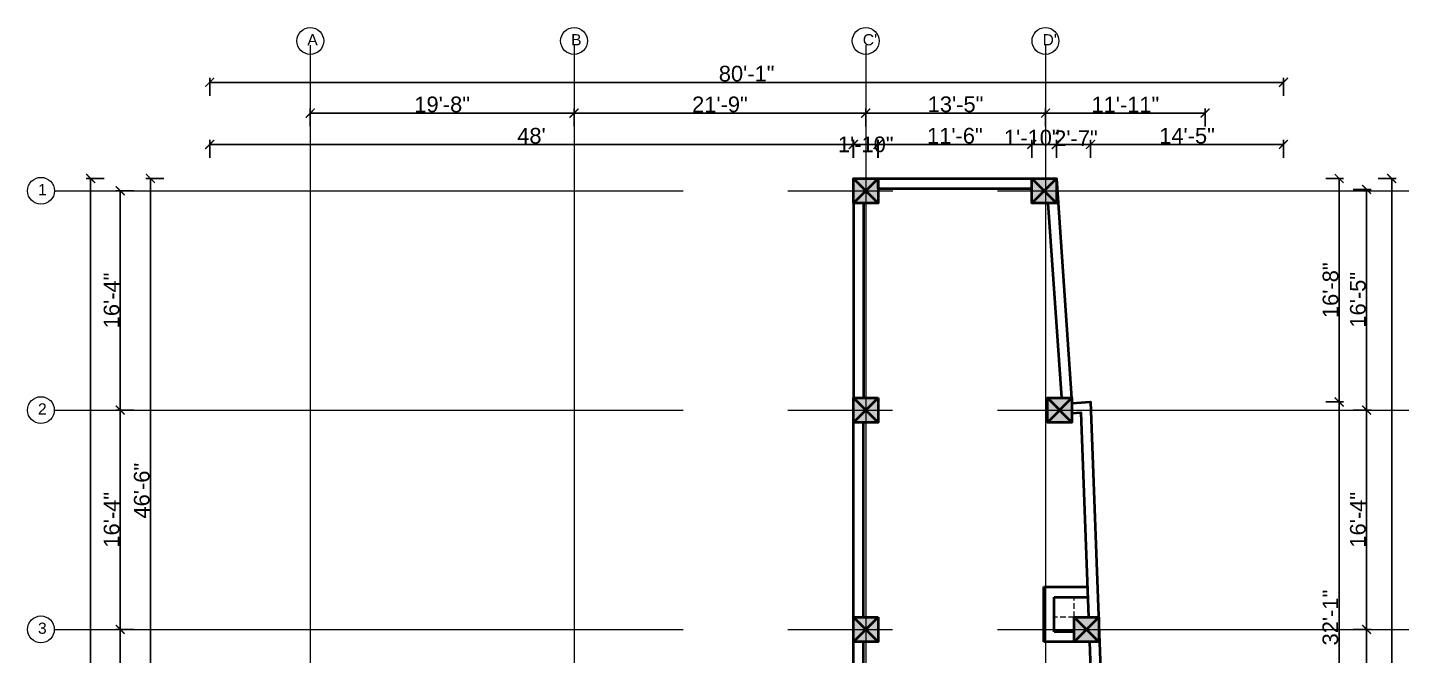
# Model space of a CAD drawing. Header units: inches. Extents: x 0 to 179512, y -43395 to -31716.
# Drawn here: x 160658 to 161888, y -37447 to -36885 of the extents above; entities that cross this region are included whole.
import ezdxf

# ---------------------------------------------------------------- set-up
doc = ezdxf.new("R2010")
doc.units = ezdxf.units.IN
doc.header["$LTSCALE"] = 10
doc.header["$MEASUREMENT"] = 0
doc.linetypes.add('CENTER2', pattern=[1.125, 0.75, -0.125, 0.125, -0.125])
doc.linetypes.add('DASHED', pattern=[0.75, 0.5, -0.25])
doc.layers.get('Defpoints').update_dxf_attribs({"color": 215})
for name, color, linetype, lineweight in [('colum', 2, 'Continuous', 40), ('DUCT', 6, 'Continuous', 40), ('Grid name', 4, 'Continuous', 0), ('hatch', 95, 'Continuous', 0), ('NEW LETTERING', 3, 'Continuous', 0), ('OL_AR_Center line', 253, 'CENTER2', 13), ('OL_AR_SYMBOL', 1, 'Continuous', 5), ('OL_AR_Text', 140, 'Continuous', 5), ('OL_AR_WALL', 255, 'Continuous', 40)]:
    doc.layers.add(name, color=color, linetype=linetype, lineweight=lineweight)
doc.styles.add('arial', font='arial.ttf')
doc.styles.get("Standard").update_dxf_attribs({"font": 'arial.ttf'})
doc.dimstyles.new('Dim_OLA', dxfattribs={"dimscale": 2, "dimtxt": 7, "dimasz": 4, "dimexe": 2, "dimexo": 0.5, "dimgap": 0.3, "dimtad": 1, "dimdec": 0, "dimzin": 0, "dimdsep": 46, "dimlunit": 3, "dimtxsty": 'arial', "dimblk": 'ARCHTICK', "dimcen": 0.05, "dimadec": 0, "dimazin": 0, "dimtfac": 1, "dimtdec": 0, "dimtix": 1, "dimtmove": 2, "dimatfit": 3, "dimldrblk": 'DOT', "dimfxl": 6, "dimfxlon": 1, "dimtolj": 1, "dimtzin": 0, "dimarcsym": 0})

# ---------------------------------------------------------------- blocks, each defined once
blk = doc.blocks.new('_ArchTick')
at = {"color": 0, "linetype": 'ByBlock', "const_width": 0.15}
blk.add_lwpolyline([(-0.5, -0.5), (0.5, 0.5)], dxfattribs=at)
blk = doc.blocks.new('*D72')
at = {"layer": 'Defpoints', "color": 0, "transparency": 16777216}
for p in [(161397.3, -36990), (160821.5, -37578.4), (161397.3, -37578.4)]:
    blk.add_point(p, dxfattribs=at)
at = {"layer": 'OL_AR_Text', "color": 0, "lineweight": -2, "transparency": 16777216}
for p, q in [((160821.5, -37002), (160821.5, -36986)), ((161397.3, -37002), (161397.3, -36986)), ((160821.5, -36990), (161397.3, -36990))]:
    blk.add_line(p, q, dxfattribs=at)
at = {"layer": 'OL_AR_Text', "color": 0, "lineweight": -2, "transparency": 16777216, "xscale": 8, "yscale": 8, "zscale": 8, "rotation": 180}
blk.add_blockref('_ArchTick', (160821.5, -36990), dxfattribs=at)
at = {"layer": 'OL_AR_Text', "color": 0, "lineweight": -2, "transparency": 16777216, "xscale": 8, "yscale": 8, "zscale": 8}
blk.add_blockref('_ArchTick', (161397.3, -36990), dxfattribs=at)
at = {"layer": 'OL_AR_Text', "color": 0, "transparency": 16777216, "insert": (161109.4, -36982.3), "char_height": 14, "attachment_point": 5, "style": 'arial'}
blk.add_mtext("\\A1;48'", dxfattribs=at)
blk = doc.blocks.new('_Dot')
at = {"color": 0, "linetype": 'ByBlock', "lineweight": -2}
blk.add_line((-0.5, 0), (-1, 0), dxfattribs=at)
at = {"color": 0, "linetype": 'ByBlock', "const_width": 0.5}
blk.add_lwpolyline([(-0.25, 0, 1), (0.25, 0, 1)], format="xyb", close=True, dxfattribs=at)
blk = doc.blocks.new('*D73')
at = {"layer": 'Defpoints', "color": 0, "transparency": 16777216}
for p in [(161147.5, -36962), (160911.5, -37031.4), (161147.5, -37031.4)]:
    blk.add_point(p, dxfattribs=at)
at = {"layer": 'OL_AR_Text', "color": 0, "lineweight": -2, "transparency": 16777216}
for p, q in [((160911.5, -36974), (160911.5, -36958)), ((160911.5, -36962), (161147.5, -36962)), ((161147.5, -36974), (161147.5, -36958))]:
    blk.add_line(p, q, dxfattribs=at)
at = {"layer": 'OL_AR_Text', "color": 0, "lineweight": -2, "transparency": 16777216, "xscale": 8, "yscale": 8, "zscale": 8, "rotation": 180}
blk.add_blockref('_ArchTick', (160911.5, -36962), dxfattribs=at)
at = {"layer": 'OL_AR_Text', "color": 0, "lineweight": -2, "transparency": 16777216, "xscale": 8, "yscale": 8, "zscale": 8}
blk.add_blockref('_ArchTick', (161147.5, -36962), dxfattribs=at)
at = {"layer": 'OL_AR_Text', "color": 0, "transparency": 16777216, "insert": (161029.5, -36954.3), "char_height": 14, "attachment_point": 5, "style": 'arial'}
blk.add_mtext('\\A1;19\'-8"', dxfattribs=at)
blk = doc.blocks.new('*D74')
at = {"layer": 'Defpoints', "color": 0, "transparency": 16777216}
for p in [(161408.4, -36962), (161147.5, -37031.4), (161408.4, -37031.4)]:
    blk.add_point(p, dxfattribs=at)
at = {"layer": 'OL_AR_Text', "color": 0, "lineweight": -2, "transparency": 16777216}
for p, q in [((161147.5, -36974), (161147.5, -36958)), ((161147.5, -36962), (161408.4, -36962)), ((161408.4, -36974), (161408.4, -36958))]:
    blk.add_line(p, q, dxfattribs=at)
at = {"layer": 'OL_AR_Text', "color": 0, "lineweight": -2, "transparency": 16777216, "xscale": 8, "yscale": 8, "zscale": 8, "rotation": 180}
blk.add_blockref('_ArchTick', (161147.5, -36962), dxfattribs=at)
at = {"layer": 'OL_AR_Text', "color": 0, "lineweight": -2, "transparency": 16777216, "xscale": 8, "yscale": 8, "zscale": 8}
blk.add_blockref('_ArchTick', (161408.4, -36962), dxfattribs=at)
at = {"layer": 'OL_AR_Text', "color": 0, "transparency": 16777216, "insert": (161278, -36954.3), "char_height": 14, "attachment_point": 5, "style": 'arial'}
blk.add_mtext('\\A1;21\'-9"', dxfattribs=at)
blk = doc.blocks.new('*D75')
at = {"layer": 'Defpoints', "color": 0, "transparency": 16777216}
for p in [(161569.3, -36962), (161408.4, -37031.4), (161569.3, -37032.7)]:
    blk.add_point(p, dxfattribs=at)
at = {"layer": 'OL_AR_Text', "color": 0, "lineweight": -2, "transparency": 16777216}
for p, q in [((161408.4, -36974), (161408.4, -36958)), ((161408.4, -36962), (161569.3, -36962)), ((161569.3, -36974), (161569.3, -36958))]:
    blk.add_line(p, q, dxfattribs=at)
at = {"layer": 'OL_AR_Text', "color": 0, "lineweight": -2, "transparency": 16777216, "xscale": 8, "yscale": 8, "zscale": 8, "rotation": 180}
blk.add_blockref('_ArchTick', (161408.4, -36962), dxfattribs=at)
at = {"layer": 'OL_AR_Text', "color": 0, "lineweight": -2, "transparency": 16777216, "xscale": 8, "yscale": 8, "zscale": 8}
blk.add_blockref('_ArchTick', (161569.3, -36962), dxfattribs=at)
at = {"layer": 'OL_AR_Text', "color": 0, "transparency": 16777216, "insert": (161488.8, -36954.2), "char_height": 14, "attachment_point": 5, "style": 'arial'}
blk.add_mtext('\\A1;13\'-5"', dxfattribs=at)
blk = doc.blocks.new('*D76')
at = {"layer": 'Defpoints', "color": 0, "transparency": 16777216}
for p in [(161712.1, -36962), (161569.3, -37032.7), (161712.1, -37615.4)]:
    blk.add_point(p, dxfattribs=at)
at = {"layer": 'OL_AR_Text', "color": 0, "lineweight": -2, "transparency": 16777216}
for p, q in [((161569.3, -36974), (161569.3, -36958)), ((161569.3, -36962), (161712.1, -36962)), ((161712.1, -36974), (161712.1, -36958))]:
    blk.add_line(p, q, dxfattribs=at)
at = {"layer": 'OL_AR_Text', "color": 0, "lineweight": -2, "transparency": 16777216, "xscale": 8, "yscale": 8, "zscale": 8, "rotation": 180}
blk.add_blockref('_ArchTick', (161569.3, -36962), dxfattribs=at)
at = {"layer": 'OL_AR_Text', "color": 0, "lineweight": -2, "transparency": 16777216, "xscale": 8, "yscale": 8, "zscale": 8}
blk.add_blockref('_ArchTick', (161712.1, -36962), dxfattribs=at)
at = {"layer": 'OL_AR_Text', "color": 0, "transparency": 16777216, "insert": (161640.7, -36954.4), "char_height": 14, "attachment_point": 5, "style": 'arial'}
blk.add_mtext('\\A1;11\'-11"', dxfattribs=at)
blk = doc.blocks.new('*D186')
at = {"layer": 'Defpoints', "color": 0, "transparency": 16777216}
for p in [(160768.5, -37020.4), (161397.4, -37020.4), (160821.5, -37578.4)]:
    blk.add_point(p, dxfattribs=at)
at = {"layer": 'OL_AR_Text', "color": 0, "lineweight": -2, "transparency": 16777216}
for p, q in [((160780.5, -37020.4), (160764.5, -37020.4)), ((160768.5, -37578.4), (160768.5, -37020.4)), ((160780.5, -37578.4), (160764.5, -37578.4))]:
    blk.add_line(p, q, dxfattribs=at)
at = {"layer": 'OL_AR_Text', "color": 0, "lineweight": -2, "transparency": 16777216, "xscale": 8, "yscale": 8, "zscale": 8}
for p, rotation in [((160768.5, -37020.4), 90), ((160768.5, -37578.4), 270)]:
    blk.add_blockref('_ArchTick', p, dxfattribs=dict(at, rotation=rotation))
at = {"layer": 'OL_AR_Text', "color": 0, "transparency": 16777216, "insert": (160760.8, -37299.4), "char_height": 14, "attachment_point": 5, "rotation": 90, "style": 'arial'}
blk.add_mtext('\\A1;46\'-6"', dxfattribs=at)
blk = doc.blocks.new('*D191')
at = {"layer": 'Defpoints', "color": 0, "transparency": 16777216}
for p in [(160741.5, -37423.4), (161408.4, -37423.4), (161408.4, -37589.6)]:
    blk.add_point(p, dxfattribs=at)
at = {"layer": 'OL_AR_Text', "color": 0, "lineweight": -2, "transparency": 16777216}
for p, q in [((160753.5, -37423.4), (160737.5, -37423.4)), ((160741.5, -37589.6), (160741.5, -37423.4)), ((160753.5, -37589.6), (160737.5, -37589.6))]:
    blk.add_line(p, q, dxfattribs=at)
at = {"layer": 'OL_AR_Text', "color": 0, "lineweight": -2, "transparency": 16777216, "xscale": 8, "yscale": 8, "zscale": 8}
for p, rotation in [((160741.5, -37423.4), 90), ((160741.5, -37589.6), 270)]:
    blk.add_blockref('_ArchTick', p, dxfattribs=dict(at, rotation=rotation))
at = {"layer": 'OL_AR_Text', "color": 0, "transparency": 16777216, "insert": (160733.7, -37506.5), "char_height": 14, "attachment_point": 5, "rotation": 90, "style": 'arial'}
blk.add_mtext('\\A1;13\'-10"', dxfattribs=at)
blk = doc.blocks.new('*D192')
at = {"layer": 'Defpoints', "color": 0, "transparency": 16777216}
for p in [(160741.5, -37227.4), (161408.4, -37227.4), (161408.4, -37423.4)]:
    blk.add_point(p, dxfattribs=at)
at = {"layer": 'OL_AR_Text', "color": 0, "lineweight": -2, "transparency": 16777216}
for p, q in [((160753.5, -37227.4), (160737.5, -37227.4)), ((160741.5, -37423.4), (160741.5, -37227.4)), ((160753.5, -37423.4), (160737.5, -37423.4))]:
    blk.add_line(p, q, dxfattribs=at)
at = {"layer": 'OL_AR_Text', "color": 0, "lineweight": -2, "transparency": 16777216, "xscale": 8, "yscale": 8, "zscale": 8}
for p, rotation in [((160741.5, -37227.4), 90), ((160741.5, -37423.4), 270)]:
    blk.add_blockref('_ArchTick', p, dxfattribs=dict(at, rotation=rotation))
at = {"layer": 'OL_AR_Text', "color": 0, "transparency": 16777216, "insert": (160733.8, -37325.4), "char_height": 14, "attachment_point": 5, "rotation": 90, "style": 'arial'}
blk.add_mtext('\\A1;16\'-4"', dxfattribs=at)
blk = doc.blocks.new('*D193')
at = {"layer": 'Defpoints', "color": 0, "transparency": 16777216}
for p in [(160741.5, -37031.4), (161408.4, -37031.4), (161408.4, -37227.4)]:
    blk.add_point(p, dxfattribs=at)
at = {"layer": 'OL_AR_Text', "color": 0, "lineweight": -2, "transparency": 16777216}
for p, q in [((160753.5, -37031.4), (160737.5, -37031.4)), ((160741.5, -37227.4), (160741.5, -37031.4)), ((160753.5, -37227.4), (160737.5, -37227.4))]:
    blk.add_line(p, q, dxfattribs=at)
at = {"layer": 'OL_AR_Text', "color": 0, "lineweight": -2, "transparency": 16777216, "xscale": 8, "yscale": 8, "zscale": 8}
for p, rotation in [((160741.5, -37031.4), 90), ((160741.5, -37227.4), 270)]:
    blk.add_blockref('_ArchTick', p, dxfattribs=dict(at, rotation=rotation))
at = {"layer": 'OL_AR_Text', "color": 0, "transparency": 16777216, "insert": (160733.8, -37129.4), "char_height": 14, "attachment_point": 5, "rotation": 90, "style": 'arial'}
blk.add_mtext('\\A1;16\'-4"', dxfattribs=at)
blk = doc.blocks.new('*D194')
at = {"layer": 'Defpoints', "color": 0, "transparency": 16777216}
for p in [(160715, -37020.4), (160769.5, -37020.4), (160765.5, -38274.6)]:
    blk.add_point(p, dxfattribs=at)
at = {"layer": 'OL_AR_Text', "color": 0, "lineweight": -2, "transparency": 16777216}
for p, q in [((160727, -37020.4), (160711, -37020.4)), ((160715, -38274.6), (160715, -37020.4)), ((160727, -38274.6), (160711, -38274.6))]:
    blk.add_line(p, q, dxfattribs=at)
at = {"layer": 'OL_AR_Text', "color": 0, "lineweight": -2, "transparency": 16777216, "xscale": 8, "yscale": 8, "zscale": 8}
for p, rotation in [((160715, -37020.4), 90), ((160715, -38274.6), 270)]:
    blk.add_blockref('_ArchTick', p, dxfattribs=dict(at, rotation=rotation))
at = {"layer": 'OL_AR_Text', "color": 0, "transparency": 16777216, "insert": (160707.3, -37647.5), "char_height": 14, "attachment_point": 5, "rotation": 90, "style": 'arial'}
blk.add_mtext('\\A1;104\'-6"', dxfattribs=at)
blk = doc.blocks.new('*D205')
at = {"layer": 'Defpoints', "color": 0, "transparency": 16777216}
for p in [(161609.6, -37220.1), (161832, -37220.1), (161782.2, -37605.4)]:
    blk.add_point(p, dxfattribs=at)
at = {"layer": 'OL_AR_Text', "color": 0, "lineweight": -2, "transparency": 16777216}
for p, q in [((161820, -37220.1), (161836, -37220.1)), ((161832, -37605.4), (161832, -37220.1)), ((161820, -37605.4), (161836, -37605.4))]:
    blk.add_line(p, q, dxfattribs=at)
at = {"layer": 'OL_AR_Text', "color": 0, "lineweight": -2, "transparency": 16777216, "xscale": 8, "yscale": 8, "zscale": 8}
for p, rotation in [((161832, -37220.1), 90), ((161832, -37605.4), 270)]:
    blk.add_blockref('_ArchTick', p, dxfattribs=dict(at, rotation=rotation))
at = {"layer": 'OL_AR_Text', "color": 0, "transparency": 16777216, "insert": (161824.2, -37412.8), "char_height": 14, "attachment_point": 5, "rotation": 90, "style": 'arial'}
blk.add_mtext('\\A1;32\'-1"', dxfattribs=at)
blk = doc.blocks.new('*D206')
at = {"layer": 'Defpoints', "color": 0, "transparency": 16777216}
for p in [(161579, -37020.4), (161832, -37020.4), (161609.6, -37220.1)]:
    blk.add_point(p, dxfattribs=at)
at = {"layer": 'OL_AR_Text', "color": 0, "lineweight": -2, "transparency": 16777216}
for p, q in [((161820, -37020.4), (161836, -37020.4)), ((161832, -37220.1), (161832, -37020.4)), ((161820, -37220.1), (161836, -37220.1))]:
    blk.add_line(p, q, dxfattribs=at)
at = {"layer": 'OL_AR_Text', "color": 0, "lineweight": -2, "transparency": 16777216, "xscale": 8, "yscale": 8, "zscale": 8}
for p, rotation in [((161832, -37020.4), 90), ((161832, -37220.1), 270)]:
    blk.add_blockref('_ArchTick', p, dxfattribs=dict(at, rotation=rotation))
at = {"layer": 'OL_AR_Text', "color": 0, "transparency": 16777216, "insert": (161824.3, -37120.3), "char_height": 14, "attachment_point": 5, "rotation": 90, "style": 'arial'}
blk.add_mtext('\\A1;16\'-8"', dxfattribs=at)
blk = doc.blocks.new('*D211')
at = {"layer": 'Defpoints', "color": 0, "transparency": 16777216}
for p in [(161606, -37423.4), (161856.5, -37423.4), (161602.4, -37589.6)]:
    blk.add_point(p, dxfattribs=at)
at = {"layer": 'OL_AR_Text', "color": 0, "lineweight": -2, "transparency": 16777216}
for p, q in [((161844.5, -37423.4), (161860.5, -37423.4)), ((161856.5, -37589.6), (161856.5, -37423.4)), ((161844.5, -37589.6), (161860.5, -37589.6))]:
    blk.add_line(p, q, dxfattribs=at)
at = {"layer": 'OL_AR_Text', "color": 0, "lineweight": -2, "transparency": 16777216, "xscale": 8, "yscale": 8, "zscale": 8}
for p, rotation in [((161856.5, -37423.4), 90), ((161856.5, -37589.6), 270)]:
    blk.add_blockref('_ArchTick', p, dxfattribs=dict(at, rotation=rotation))
at = {"layer": 'OL_AR_Text', "color": 0, "transparency": 16777216, "insert": (161848.7, -37506.5), "char_height": 14, "attachment_point": 5, "rotation": 90, "style": 'arial'}
blk.add_mtext('\\A1;13\'-10"', dxfattribs=at)
blk = doc.blocks.new('*D212')
at = {"layer": 'Defpoints', "color": 0, "transparency": 16777216}
for p in [(161582, -37227.4), (161856.5, -37227.4), (161606, -37423.4)]:
    blk.add_point(p, dxfattribs=at)
at = {"layer": 'OL_AR_Text', "color": 0, "lineweight": -2, "transparency": 16777216}
for p, q in [((161844.5, -37227.4), (161860.5, -37227.4)), ((161856.5, -37423.4), (161856.5, -37227.4)), ((161844.5, -37423.4), (161860.5, -37423.4))]:
    blk.add_line(p, q, dxfattribs=at)
at = {"layer": 'OL_AR_Text', "color": 0, "lineweight": -2, "transparency": 16777216, "xscale": 8, "yscale": 8, "zscale": 8}
for p, rotation in [((161856.5, -37227.4), 90), ((161856.5, -37423.4), 270)]:
    blk.add_blockref('_ArchTick', p, dxfattribs=dict(at, rotation=rotation))
at = {"layer": 'OL_AR_Text', "color": 0, "transparency": 16777216, "insert": (161848.8, -37325.4), "char_height": 14, "attachment_point": 5, "rotation": 90, "style": 'arial'}
blk.add_mtext('\\A1;16\'-4"', dxfattribs=at)
blk = doc.blocks.new('*D213')
at = {"layer": 'Defpoints', "color": 0, "transparency": 16777216}
for p in [(161569.3, -37030.2), (161856.5, -37030.2), (161582, -37227.4)]:
    blk.add_point(p, dxfattribs=at)
at = {"layer": 'OL_AR_Text', "color": 0, "lineweight": -2, "transparency": 16777216}
for p, q in [((161844.5, -37030.2), (161860.5, -37030.2)), ((161856.5, -37227.4), (161856.5, -37030.2)), ((161844.5, -37227.4), (161860.5, -37227.4))]:
    blk.add_line(p, q, dxfattribs=at)
at = {"layer": 'OL_AR_Text', "color": 0, "lineweight": -2, "transparency": 16777216, "xscale": 8, "yscale": 8, "zscale": 8}
for p, rotation in [((161856.5, -37030.2), 90), ((161856.5, -37227.4), 270)]:
    blk.add_blockref('_ArchTick', p, dxfattribs=dict(at, rotation=rotation))
at = {"layer": 'OL_AR_Text', "color": 0, "transparency": 16777216, "insert": (161848.8, -37128.8), "char_height": 14, "attachment_point": 5, "rotation": 90, "style": 'arial'}
blk.add_mtext('\\A1;16\'-5"', dxfattribs=at)
blk = doc.blocks.new('*D214')
at = {"layer": 'Defpoints', "color": 0, "transparency": 16777216}
for p in [(161832, -37020.4), (161879, -37020.4), (161831, -38263.5)]:
    blk.add_point(p, dxfattribs=at)
at = {"layer": 'OL_AR_Text', "color": 0, "lineweight": -2, "transparency": 16777216}
for p, q in [((161867, -37020.4), (161883, -37020.4)), ((161879, -38263.5), (161879, -37020.4)), ((161867, -38263.5), (161883, -38263.5))]:
    blk.add_line(p, q, dxfattribs=at)
at = {"layer": 'OL_AR_Text', "color": 0, "lineweight": -2, "transparency": 16777216, "xscale": 8, "yscale": 8, "zscale": 8}
for p, rotation in [((161879, -37020.4), 90), ((161879, -38263.5), 270)]:
    blk.add_blockref('_ArchTick', p, dxfattribs=dict(at, rotation=rotation))
at = {"layer": 'OL_AR_Text', "color": 0, "transparency": 16777216, "insert": (161871.2, -37642), "char_height": 14, "attachment_point": 5, "rotation": 90, "style": 'arial'}
blk.add_mtext('\\A1;103\'-7"', dxfattribs=at)
blk = doc.blocks.new('*D522')
at = {"layer": 'Defpoints', "color": 0, "transparency": 16777216}
for p in [(161782.2, -36934.5), (160821.5, -36990), (161782.2, -36990)]:
    blk.add_point(p, dxfattribs=at)
at = {"layer": 'OL_AR_Text', "color": 0, "lineweight": -2, "transparency": 16777216}
for p, q in [((160821.5, -36946.5), (160821.5, -36930.5)), ((160821.5, -36934.5), (161782.2, -36934.5)), ((161782.2, -36946.5), (161782.2, -36930.5))]:
    blk.add_line(p, q, dxfattribs=at)
at = {"layer": 'OL_AR_Text', "color": 0, "lineweight": -2, "transparency": 16777216, "xscale": 8, "yscale": 8, "zscale": 8, "rotation": 180}
blk.add_blockref('_ArchTick', (160821.5, -36934.5), dxfattribs=at)
at = {"layer": 'OL_AR_Text', "color": 0, "lineweight": -2, "transparency": 16777216, "xscale": 8, "yscale": 8, "zscale": 8}
blk.add_blockref('_ArchTick', (161782.2, -36934.5), dxfattribs=at)
at = {"layer": 'OL_AR_Text', "color": 0, "transparency": 16777216, "insert": (161301.9, -36926.8), "char_height": 14, "attachment_point": 5, "style": 'arial'}
blk.add_mtext('\\A1;80\'-1"', dxfattribs=at)
blk = doc.blocks.new('*D523')
at = {"layer": 'Defpoints', "color": 0, "transparency": 16777216}
for p in [(161419.437942, -36990), (161397.437942, -37020.4375), (161419.437942, -37020.4375)]:
    blk.add_point(p, dxfattribs=at)
at = {"layer": 'OL_AR_Text', "color": 0, "lineweight": -2, "transparency": 16777216}
for p, q in [((161397.437942, -37002), (161397.437942, -36986)), ((161419.437942, -37002), (161419.437942, -36986)), ((161397.437942, -36990), (161419.437942, -36990))]:
    blk.add_line(p, q, dxfattribs=at)
at = {"layer": 'OL_AR_Text', "color": 0, "lineweight": -2, "transparency": 16777216, "xscale": 8, "yscale": 8, "zscale": 8, "rotation": 180}
blk.add_blockref('_ArchTick', (161397.437942, -36990), dxfattribs=at)
at = {"layer": 'OL_AR_Text', "color": 0, "lineweight": -2, "transparency": 16777216, "xscale": 8, "yscale": 8, "zscale": 8}
blk.add_blockref('_ArchTick', (161419.437942, -36990), dxfattribs=at)
at = {"layer": 'OL_AR_Text', "color": 0, "transparency": 16777216, "insert": (161408.437942, -36990), "char_height": 14, "attachment_point": 5, "style": 'arial'}
blk.add_mtext('\\A1;1\'-10"', dxfattribs=at)
blk = doc.blocks.new('*D524')
at = {"layer": 'Defpoints', "color": 0, "transparency": 16777216}
for p in [(161557, -36990), (161419.4, -37020.4), (161557, -37020.4)]:
    blk.add_point(p, dxfattribs=at)
at = {"layer": 'OL_AR_Text', "color": 0, "lineweight": -2, "transparency": 16777216}
for p, q in [((161419.4, -37002), (161419.4, -36986)), ((161557, -37002), (161557, -36986)), ((161419.4, -36990), (161557, -36990))]:
    blk.add_line(p, q, dxfattribs=at)
at = {"layer": 'OL_AR_Text', "color": 0, "lineweight": -2, "transparency": 16777216, "xscale": 8, "yscale": 8, "zscale": 8, "rotation": 180}
blk.add_blockref('_ArchTick', (161419.4, -36990), dxfattribs=at)
at = {"layer": 'OL_AR_Text', "color": 0, "lineweight": -2, "transparency": 16777216, "xscale": 8, "yscale": 8, "zscale": 8}
blk.add_blockref('_ArchTick', (161557, -36990), dxfattribs=at)
at = {"layer": 'OL_AR_Text', "color": 0, "transparency": 16777216, "insert": (161488.2, -36982.3), "char_height": 14, "attachment_point": 5, "style": 'arial'}
blk.add_mtext('\\A1;11\'-6"', dxfattribs=at)
blk = doc.blocks.new('*D525')
at = {"layer": 'Defpoints', "color": 0, "transparency": 16777216}
for p in [(161579, -36990), (161557, -37020.4375), (161579, -37020.4375)]:
    blk.add_point(p, dxfattribs=at)
at = {"layer": 'OL_AR_Text', "color": 0, "lineweight": -2, "transparency": 16777216}
for p, q in [((161557, -37002), (161557, -36986)), ((161579, -37002), (161579, -36986)), ((161557, -36990), (161579, -36990))]:
    blk.add_line(p, q, dxfattribs=at)
at = {"layer": 'OL_AR_Text', "color": 0, "lineweight": -2, "transparency": 16777216, "xscale": 8, "yscale": 8, "zscale": 8, "rotation": 180}
blk.add_blockref('_ArchTick', (161557, -36990), dxfattribs=at)
at = {"layer": 'OL_AR_Text', "color": 0, "lineweight": -2, "transparency": 16777216, "xscale": 8, "yscale": 8, "zscale": 8}
blk.add_blockref('_ArchTick', (161579, -36990), dxfattribs=at)
at = {"layer": 'OL_AR_Text', "color": 0, "transparency": 16777216, "insert": (161557, -36984), "char_height": 14, "attachment_point": 5, "style": 'arial'}
blk.add_mtext('\\A1;1\'-10"', dxfattribs=at)
blk = doc.blocks.new('*D526')
at = {"layer": 'Defpoints', "color": 0, "transparency": 16777216}
for p in [(161609.6, -36990), (161579, -37020.4), (161609.6, -37220.1)]:
    blk.add_point(p, dxfattribs=at)
at = {"layer": 'OL_AR_Text', "color": 0, "lineweight": -2, "transparency": 16777216}
for p, q in [((161579, -37002), (161579, -36986)), ((161609.6, -37002), (161609.6, -36986)), ((161579, -36990), (161609.6, -36990))]:
    blk.add_line(p, q, dxfattribs=at)
at = {"layer": 'OL_AR_Text', "color": 0, "lineweight": -2, "transparency": 16777216, "xscale": 8, "yscale": 8, "zscale": 8, "rotation": 180}
blk.add_blockref('_ArchTick', (161579, -36990), dxfattribs=at)
at = {"layer": 'OL_AR_Text', "color": 0, "lineweight": -2, "transparency": 16777216, "xscale": 8, "yscale": 8, "zscale": 8}
blk.add_blockref('_ArchTick', (161609.6, -36990), dxfattribs=at)
at = {"layer": 'OL_AR_Text', "color": 0, "transparency": 16777216, "insert": (161596.5, -36984.5), "char_height": 14, "attachment_point": 5, "style": 'arial'}
blk.add_mtext('\\A1;2\'-7"', dxfattribs=at)
blk = doc.blocks.new('*D527')
at = {"layer": 'Defpoints', "color": 0, "transparency": 16777216}
for p in [(161782.2, -36990), (161609.6, -37220.1), (161782.2, -37605.4)]:
    blk.add_point(p, dxfattribs=at)
at = {"layer": 'OL_AR_Text', "color": 0, "lineweight": -2, "transparency": 16777216}
for p, q in [((161609.6, -37002), (161609.6, -36986)), ((161782.2, -37002), (161782.2, -36986)), ((161609.6, -36990), (161782.2, -36990))]:
    blk.add_line(p, q, dxfattribs=at)
at = {"layer": 'OL_AR_Text', "color": 0, "lineweight": -2, "transparency": 16777216, "xscale": 8, "yscale": 8, "zscale": 8, "rotation": 180}
blk.add_blockref('_ArchTick', (161609.6, -36990), dxfattribs=at)
at = {"layer": 'OL_AR_Text', "color": 0, "lineweight": -2, "transparency": 16777216, "xscale": 8, "yscale": 8, "zscale": 8}
blk.add_blockref('_ArchTick', (161782.2, -36990), dxfattribs=at)
at = {"layer": 'OL_AR_Text', "color": 0, "transparency": 16777216, "insert": (161695.9, -36982.3), "char_height": 14, "attachment_point": 5, "style": 'arial'}
blk.add_mtext('\\A1;14\'-5"', dxfattribs=at)

msp = doc.modelspace()

# ---------------------------------------------------------------- hatches: boundary and pattern name
at = {"layer": 'hatch', "transparency": 33554536}
h = msp.add_hatch(dxfattribs=at)
h.set_pattern_fill('AR-CONC', color=256, angle=360)
h.set_pattern_definition([(50, (0, 0), (7.17260183, -0.62752135), [0.75, -8.25]), (355, (0, 0), (-1.38751334, 7.52192134), [0.6, -6.6]), (100.4514445, (0.598, -0.052), (5.78508847, 6.8943999), [0.63740192, -7.01142112]), (46.1842, (5e-16, 2), (10.6724133, -1.6551928), [1.125, -12.375]), (96.6356355, (0.889, 1.862), (9.34661946, 9.741186), [0.9561034, -10.5171376]), (351.184164, (5e-16, 2), (9.34661945, 9.741186), [0.9, -9.9]), (21, (1, 1.5), (5.96907052, -4.0261889), [0.75, -8.25]), (326, (1, 1.5), (2.43315332, 7.25150045), [0.6, -6.6]), (71.4514447, (1.4974, 1.1645), (8.40222377, 3.22531153), [0.6374019, -7.01142112]), (37.5, (0, 0), (0.121598553, 3.32893854), [0, -6.52, 0, -6.7, 0, -6.625]), (7.5, (0, 0), (2.630695374, 3.94411712), [0, -3.82, 0, -6.37, 0, -2.525]), (327.5, (-2.23, 5e-16), (5.33822436, -0.225548717), [0, -2.5, 0, -7.8, 0, -10.35]), (317.5, (-3.23, 8e-16), (5.8318617, 1.00104982), [0, -3.25, 0, -5.18, 0, -7.35])])
h.paths.add_polyline_path([(161419.44, -37020.44), (161397.44, -37020.44), (161408.44, -37031.44)])
h.paths.add_polyline_path([(161408.44, -37031.44), (161397.44, -37020.44), (161397.44, -37042.44)])
h.paths.add_polyline_path([(161408.44, -37031.44), (161397.44, -37042.44), (161419.44, -37042.44)])
h.paths.add_polyline_path([(161419.44, -37020.44), (161408.44, -37031.44), (161419.44, -37042.44)])
h.paths.add_polyline_path([(161579, -37020.44), (161557, -37020.44), (161568, -37031.44)])
h.paths.add_polyline_path([(161557, -37020.44), (161557, -37042.44), (161568, -37031.44)])
h.paths.add_polyline_path([(161568, -37031.44), (161557, -37042.44), (161579, -37042.44)])
h.paths.add_polyline_path([(161579, -37020.44), (161568, -37031.44), (161579, -37042.44)])
h.paths.add_polyline_path([(161581.97, -37227.44), (161570.97, -37216.44), (161570.97, -37238.44)])
h.paths.add_polyline_path([(161592.97, -37216.44), (161570.97, -37216.44), (161581.97, -37227.44)])
h.paths.add_polyline_path([(161592.97, -37216.44), (161581.97, -37227.44), (161592.97, -37238.44)])
h.paths.add_polyline_path([(161581.97, -37227.44), (161570.97, -37238.44), (161592.97, -37238.44)])
h.paths.add_polyline_path([(161419.44, -37216.44), (161397.44, -37216.44), (161408.44, -37227.44)])
h.paths.add_polyline_path([(161397.44, -37216.44), (161397.44, -37238.44), (161408.44, -37227.44)])
h.paths.add_polyline_path([(161408.44, -37227.44), (161397.44, -37238.44), (161419.44, -37238.44)])
h.paths.add_polyline_path([(161419.44, -37216.44), (161408.44, -37227.44), (161419.44, -37238.44)])
h.paths.add_polyline_path([(161419.44, -37412.37), (161397.44, -37412.37), (161408.44, -37423.37)])
h.paths.add_polyline_path([(161419.44, -37412.37), (161408.44, -37423.37), (161419.44, -37434.37)])
h.paths.add_polyline_path([(161397.44, -37412.37), (161397.44, -37434.37), (161408.44, -37423.37)])
h.paths.add_polyline_path([(161408.44, -37423.37), (161397.44, -37434.37), (161419.44, -37434.37)])
h.paths.add_polyline_path([(161616.92, -37412.44), (161594.92, -37412.44), (161605.92, -37423.44)])
h.paths.add_polyline_path([(161594.92, -37412.44), (161594.92, -37434.44), (161605.92, -37423.44)])
h.paths.add_polyline_path([(161605.92, -37423.44), (161594.92, -37434.44), (161616.92, -37434.44)])
h.paths.add_polyline_path([(161616.92, -37412.44), (161605.92, -37423.44), (161616.92, -37434.44)])
h.paths.add_polyline_path([(160911.49, -37615.44), (160899.49, -37603.44), (160899.49, -37627.44)])
h.paths.add_polyline_path([(160923.49, -37603.44), (160899.49, -37603.44), (160911.49, -37615.44)])
h.paths.add_polyline_path([(160923.49, -37603.44), (160911.49, -37615.44), (160923.49, -37627.44)])
h.paths.add_polyline_path([(160911.49, -37615.44), (160899.49, -37627.44), (160923.49, -37627.44)])
h.paths.add_polyline_path([(161157.56, -37605.44), (161137.56, -37605.44), (161147.56, -37615.44)])
h.paths.add_polyline_path([(161147.56, -37615.44), (161137.56, -37605.44), (161137.56, -37625.44)])
h.paths.add_polyline_path([(161147.56, -37615.44), (161137.56, -37625.44), (161157.56, -37625.44)])
h.paths.add_polyline_path([(161157.56, -37605.44), (161147.56, -37615.44), (161157.56, -37625.44)])
h.paths.add_polyline_path([(161408.44, -37589.57), (161397.44, -37578.57), (161397.44, -37600.57)])
h.paths.add_polyline_path([(161419.44, -37578.57), (161397.44, -37578.57), (161408.44, -37589.57)])
h.paths.add_polyline_path([(161419.44, -37578.57), (161408.44, -37589.57), (161419.44, -37600.57)])
h.paths.add_polyline_path([(161408.44, -37589.57), (161397.44, -37600.57), (161419.44, -37600.57)])
h.paths.add_polyline_path([(161397.49, -37603.39), (161373.49, -37603.39), (161385.49, -37615.39)])
h.paths.add_polyline_path([(161385.49, -37615.39), (161373.49, -37603.39), (161373.49, -37627.39)])
h.paths.add_polyline_path([(161385.49, -37615.39), (161373.49, -37627.39), (161397.49, -37627.39)])
h.paths.add_polyline_path([(161397.49, -37603.39), (161385.49, -37615.39), (161397.49, -37627.39)])
h.paths.add_polyline_path([(161554.25, -37605.44), (161534.25, -37605.44), (161544.25, -37615.44)])
h.paths.add_polyline_path([(161544.25, -37615.44), (161534.25, -37605.44), (161534.25, -37625.44)])
h.paths.add_polyline_path([(161544.25, -37615.44), (161534.25, -37625.44), (161554.25, -37625.44)])
h.paths.add_polyline_path([(161554.25, -37605.44), (161544.25, -37615.44), (161554.25, -37625.44)])
h.paths.add_polyline_path([(161614.16, -37578.57), (161592.16, -37578.57), (161603.16, -37589.57)])
h.paths.add_polyline_path([(161614.16, -37578.57), (161603.16, -37589.57), (161614.16, -37600.57)])
h.paths.add_polyline_path([(161603.16, -37589.57), (161592.16, -37600.57), (161614.16, -37600.57)])
h.paths.add_polyline_path([(161603.16, -37589.57), (161592.16, -37578.57), (161592.16, -37600.57)])
h.paths.add_polyline_path([(161722.12, -37605.44), (161702.12, -37605.44), (161712.12, -37615.44)])
h.paths.add_polyline_path([(161712.12, -37615.44), (161702.12, -37605.44), (161702.12, -37625.44)])
h.paths.add_polyline_path([(161712.12, -37615.44), (161702.12, -37625.44), (161722.12, -37625.44)])
h.paths.add_polyline_path([(161722.12, -37605.44), (161712.12, -37615.44), (161722.12, -37625.44)])
h.paths.add_polyline_path([(160923.49, -37762.38), (160899.49, -37762.38), (160911.49, -37774.38)])
h.paths.add_polyline_path([(160911.49, -37774.38), (160899.49, -37762.38), (160899.49, -37786.38)])
h.paths.add_polyline_path([(160911.49, -37774.38), (160899.49, -37786.38), (160923.49, -37786.38)])
h.paths.add_polyline_path([(160923.49, -37762.38), (160911.49, -37774.38), (160923.49, -37786.38)])
h.paths.add_polyline_path([(161147.48, -37759.38), (161147.48, -37774.38), (161162.48, -37774.38, 0.4142136)])
h.paths.add_polyline_path([(161147.48, -37759.38, 0.4142136), (161132.48, -37774.38), (161147.48, -37774.38)])
h.paths.add_polyline_path([(161147.48, -37774.38), (161132.48, -37774.38, 0.4142136), (161147.48, -37789.38)])
h.paths.add_polyline_path([(161162.48, -37774.38), (161147.48, -37774.38), (161147.48, -37789.38, 0.4142136)])
h.paths.add_polyline_path([(161385.44, -37763.38, 0.4142136), (161374.44, -37774.38), (161385.44, -37774.38)])
h.paths.add_polyline_path([(161385.44, -37763.38), (161385.44, -37774.38), (161396.44, -37774.38, 0.4142136)])
h.paths.add_polyline_path([(161396.44, -37774.38), (161385.44, -37774.38), (161385.44, -37785.38, 0.4142136)])
h.paths.add_polyline_path([(161385.44, -37774.38), (161374.44, -37774.38, 0.4142136), (161385.44, -37785.38)])
h.paths.add_polyline_path([(161555.21, -37763.38), (161533.21, -37763.38), (161544.21, -37774.38)])
h.paths.add_polyline_path([(161544.21, -37774.38), (161533.21, -37763.38), (161533.21, -37785.38)])
h.paths.add_polyline_path([(161555.21, -37763.38), (161544.21, -37774.38), (161555.21, -37785.38)])
h.paths.add_polyline_path([(161544.21, -37774.38), (161533.21, -37785.38), (161555.21, -37785.38)])
h.paths.add_polyline_path([(161722.12, -37764.38), (161702.12, -37764.38), (161712.12, -37774.38)])
h.paths.add_polyline_path([(161712.12, -37774.38), (161702.12, -37764.38), (161702.12, -37784.38)])
h.paths.add_polyline_path([(161712.12, -37774.38), (161702.12, -37784.38), (161722.12, -37784.38)])
h.paths.add_polyline_path([(161722.12, -37764.38), (161712.12, -37774.38), (161722.12, -37784.38)])
h.paths.add_polyline_path([(160923.49, -37960.56), (160899.49, -37960.56), (160911.49, -37972.56)])
h.paths.add_polyline_path([(160911.49, -37972.56), (160899.49, -37960.56), (160899.49, -37984.56)])
h.paths.add_polyline_path([(160911.49, -37972.56), (160899.49, -37984.56), (160923.49, -37984.56)])
h.paths.add_polyline_path([(160923.49, -37960.56), (160911.49, -37972.56), (160923.49, -37984.56)])
h.paths.add_polyline_path([(161147.48, -37959.47, 0.4142136), (161134.48, -37972.47), (161147.48, -37972.47)])
h.paths.add_polyline_path([(161147.48, -37959.47), (161147.48, -37972.47), (161160.48, -37972.47, 0.4142136)])
h.paths.add_polyline_path([(161160.48, -37972.47), (161147.48, -37972.47), (161147.48, -37985.47, 0.4142136)])
h.paths.add_polyline_path([(161147.48, -37972.47), (161134.48, -37972.47, 0.4142136), (161147.48, -37985.47)])
h.paths.add_polyline_path([(161385.44, -37959.56), (161385.44, -37972.56), (161398.44, -37972.56, 0.4142136)])
h.paths.add_polyline_path([(161385.44, -37959.56, 0.4142136), (161372.44, -37972.56), (161385.44, -37972.56)])
h.paths.add_polyline_path([(161385.44, -37972.56), (161372.44, -37972.56, 0.4142136), (161385.44, -37985.56)])
h.paths.add_polyline_path([(161398.44, -37972.56), (161385.44, -37972.56), (161385.44, -37985.56, 0.4142136)])
h.paths.add_polyline_path([(161557.21, -37955.93), (161531.21, -37955.93), (161544.21, -37967.93)])
h.paths.add_polyline_path([(161531.21, -37955.93), (161531.21, -37979.93), (161544.21, -37967.93)])
h.paths.add_polyline_path([(161544.21, -37967.93), (161531.21, -37979.93), (161557.21, -37979.93)])
h.paths.add_polyline_path([(161557.21, -37955.93), (161544.21, -37967.93), (161557.21, -37979.93)])
h.paths.add_polyline_path([(161721.92, -37961.06), (161701.92, -37961.06), (161711.92, -37971.06)])
h.paths.add_polyline_path([(161721.92, -37961.06), (161711.92, -37971.06), (161721.92, -37981.06)])
h.paths.add_polyline_path([(161711.92, -37971.06), (161701.92, -37981.06), (161721.92, -37981.06)])
h.paths.add_polyline_path([(161701.92, -37961.06), (161701.92, -37981.06), (161711.92, -37971.06)])
h.paths.add_polyline_path([(160923.49, -38180.16), (160899.49, -38180.16), (160911.49, -38192.16)])
h.paths.add_polyline_path([(160899.49, -38180.16), (160899.49, -38204.16), (160911.49, -38192.16)])
h.paths.add_polyline_path([(160911.49, -38192.16), (160899.49, -38204.16), (160923.49, -38204.16)])
h.paths.add_polyline_path([(160923.49, -38180.16), (160911.49, -38192.16), (160923.49, -38204.16)])
h.paths.add_polyline_path([(161159.42, -38180.16), (161135.42, -38180.16), (161147.42, -38192.16)])
h.paths.add_polyline_path([(161159.42, -38180.16), (161147.42, -38192.16), (161159.42, -38204.16)])
h.paths.add_polyline_path([(161147.42, -38192.16), (161135.42, -38204.16), (161159.42, -38204.16)])
h.paths.add_polyline_path([(161135.42, -38180.16), (161135.42, -38204.16), (161147.42, -38192.16)])
h.paths.add_polyline_path([(161395.42, -38182.18), (161395.42, -38180.16), (161373.44, -38180.16), (161385.44, -38192.16)])
h.paths.add_polyline_path([(161373.44, -38180.16), (161373.44, -38204.16), (161385.44, -38192.16)])
h.paths.add_polyline_path([(161385.44, -38192.16), (161373.44, -38204.16), (161397.44, -38204.16)])
h.paths.add_polyline_path([(161397.42, -38180.18), (161397.42, -38180.16), (161395.42, -38180.16), (161395.42, -38182.18)], flags=17)
h.paths.add_polyline_path([(161385.44, -38192.16), (161397.44, -38204.16), (161397.44, -38180.16)])

# ---------------------------------------------------------------- linework, layer by layer
at = {"layer": 'colum'}
for p, q in [((161419.44, -37042.44), (161397.44, -37020.44)), ((161397.44, -37042.44), (161419.44, -37020.44)), ((161579, -37042.44), (161557, -37020.44)), ((161557, -37042.44), (161579, -37020.44)), ((161419.44, -37238.44), (161397.44, -37216.44)), ((161397.44, -37238.44), (161419.44, -37216.44)), ((161592.97, -37238.44), (161570.97, -37216.44)), ((161570.97, -37238.44), (161592.97, -37216.44)), ((161419.44, -37434.37), (161397.44, -37412.37)), ((161397.44, -37434.37), (161419.44, -37412.37)), ((161616.92, -37434.44), (161594.92, -37412.44)), ((161594.92, -37434.44), (161616.92, -37412.44))]:
    msp.add_line(p, q, dxfattribs=at)
for points in [[(161419.44, -37020.44), (161419.44, -37042.44), (161397.44, -37042.44), (161397.44, -37020.44)], [(161579, -37020.44), (161579, -37042.44), (161557, -37042.44), (161557, -37020.44)], [(161419.44, -37216.44), (161419.44, -37238.44), (161397.44, -37238.44), (161397.44, -37216.44)], [(161592.97, -37216.44), (161592.97, -37238.44), (161570.97, -37238.44), (161570.97, -37216.44)], [(161419.44, -37412.37), (161419.44, -37434.37), (161397.44, -37434.37), (161397.44, -37412.37)], [(161616.92, -37412.44), (161616.92, -37434.44), (161594.92, -37434.44), (161594.92, -37412.44)]]:
    msp.add_lwpolyline(points, close=True, dxfattribs=at)
at = {"layer": 'DUCT'}
for p, q in [((161567.92, -37385.44), (161607.1, -37385.44)), ((161567.92, -37434.44), (161567.92, -37385.44)), ((161576.92, -37394.44), (161607.1, -37394.44)), ((161576.92, -37425.44), (161576.92, -37394.44)), ((161594.92, -37425.44), (161576.92, -37425.44)), ((161594.92, -37434.44), (161567.92, -37434.44))]:
    msp.add_line(p, q, dxfattribs=at)
at = {"layer": 'Grid name'}
for centre in [(160911.49, -36897.5), (161147.48, -36897.5), (160670.58, -37031.44), (160670.5, -37227.44), (160670.5, -37423.37)]:
    msp.add_circle(centre, 12, dxfattribs=at)
at = {"layer": 'Grid name', "lineweight": 0}
for centre in [(161408.44, -36897.5), (161569.25, -36897.5)]:
    msp.add_circle(centre, 12, dxfattribs=at)
at = {"layer": 'OL_AR_Center line', "ltscale": 75}
for p, q in [((160911.49, -36901.4), (160911.49, -38404.99)), ((161147.48, -36901.4), (161147.48, -38404.99)), ((161408.44, -36901.4), (161408.44, -37667.92)), ((161569.25, -36901.4), (161569.25, -37667.92)), ((160682.58, -37031.44), (161899.08, -37031.44)), ((160682.5, -37227.44), (161899, -37227.44)), ((160682.5, -37423.37), (161899, -37423.37))]:
    msp.add_line(p, q, dxfattribs=at)
at = {"layer": 'OL_AR_SYMBOL', "linetype": 'DASHED'}
for q in [(161594.92, -37394.44), (161576.92, -37412.44)]:
    msp.add_line((161594.92, -37412.44), q, dxfattribs=at)
at = {"layer": 'OL_AR_WALL'}
for p, q in [((161419.44, -37029.44), (161419.44, -37020.44)), ((161419.44, -37029.44), (161557, -37029.44)), ((161397.44, -37042.44), (161397.44, -37216.44)), ((161406.44, -37042.44), (161397.44, -37042.44)), ((161406.44, -37042.44), (161406.44, -37216.44))]:
    msp.add_line(p, q, dxfattribs=at)
for points in [[(161419.44, -37020.44), (161579, -37020.44), (161592.97, -37221.16), (161609.64, -37220.13), (161618.2, -37451.12), (161612.9, -37605.44), (161782.2, -37605.44), (161782.2, -37772.75)], [(161571.38, -37042.44), (161583.55, -37216.44)], [(161592.97, -37230.18), (161600.99, -37229.68), (161607.76, -37412.44)], [(161397.44, -37587.09), (161397.44, -37238.44)], [(161406.44, -37412.37), (161406.44, -37238.44)], [(161406.44, -37578.44), (161406.44, -37434.37)], [(161608.58, -37434.44), (161609.2, -37451.13), (161604.82, -37578.57)]]:
    msp.add_lwpolyline(points, dxfattribs=at)

# ---------------------------------------------------------------- texts
at = {"layer": 'NEW LETTERING', "char_height": 10, "attachment_point": 1}
for s, insert in [('A', (160908.89, -36891.44)), ('B', (161144.87, -36891.44)), ("C'", (161405.83, -36891.44)), ("D'", (161566.65, -36891.44)), ('1', (160667.98, -37025.38)), ('2', (160667.89, -37221.38)), ('3', (160667.89, -37417.32))]:
    msp.add_mtext_dynamic_manual_height_columns(s, width=18.9099, gutter_width=50, heights=[8.76], dxfattribs=dict(at, insert=insert))

# ---------------------------------------------------------------- dimensions: what is measured, and where the dimension line sits
at = {"layer": 'OL_AR_Text'}
for base, p1, p2, picture, middle in [((161782.2, -36934.5), (160821.54, -36990), (161782.2, -36990), '*D522', (161301.87, -36926.75)), ((161147.48, -36962), (160911.49, -37031.44), (161147.48, -37031.44), '*D73', (161029.48, -36954.25)), ((161408.44, -36962), (161147.48, -37031.44), (161408.44, -37031.44), '*D74', (161277.96, -36954.25)), ((161569.25, -36962), (161408.44, -37031.44), (161569.25, -37032.69), '*D75', (161488.85, -36954.25)), ((161712.12, -36962), (161569.25, -37032.69), (161712.12, -37615.44), '*D76', (161640.69, -36954.37)), ((161397.3, -36990), (160821.54, -37578.44), (161397.3, -37578.44), '*D72', (161109.42, -36982.25)), ((161557, -36990), (161419.44, -37020.44), (161557, -37020.44), '*D524', (161488.22, -36982.25)), ((161782.2, -36990), (161609.64, -37220.13), (161782.2, -37605.44), '*D527', (161695.92, -36982.25))]:
    dim = msp.add_linear_dim(base=base, p1=p1, p2=p2, dimstyle='Dim_OLA', dxfattribs=at)
    dim.commit()
    dim.dimension.update_dxf_attribs({"geometry": picture, "text_midpoint": middle})
for base, p1, p2, picture, middle in [((161579, -36990), (161557, -37020.44), (161579, -37020.44), '*D525', (161557, -36984)), ((161609.64, -36990), (161579, -37020.44), (161609.64, -37220.13), '*D526', (161596.5, -36984.5)), ((161419.44, -36990), (161397.44, -37020.44), (161419.44, -37020.44), '*D523', (161408.44, -36990))]:
    dim = msp.add_linear_dim(base=base, p1=p1, p2=p2, dimstyle='Dim_OLA', dxfattribs=at)
    dim.commit()
    dim.dimension.update_dxf_attribs({"geometry": picture, "text_midpoint": middle, "dimtype": 160})
for base, p1, p2, picture, middle in [((160715, -37020.44), (160765.5, -38274.59), (160769.5, -37020.44), '*D194', (160707.25, -37647.52)), ((160768.5, -37020.44), (160821.54, -37578.44), (161397.44, -37020.44), '*D186', (160760.75, -37299.44)), ((161856.5, -37030.18), (161581.97, -37227.44), (161569.25, -37030.18), '*D213', (161848.75, -37128.81)), ((161832, -37020.44), (161609.64, -37220.13), (161579, -37020.44), '*D206', (161824.25, -37120.28)), ((161879, -37020.44), (161831, -38263.5), (161832, -37020.44), '*D214', (161871.25, -37641.97)), ((160741.5, -37031.44), (161408.44, -37227.44), (161408.44, -37031.44), '*D193', (160733.75, -37129.44)), ((161832, -37220.13), (161782.2, -37605.44), (161609.64, -37220.13), '*D205', (161824.25, -37412.78)), ((160741.5, -37227.44), (161408.44, -37423.37), (161408.44, -37227.44), '*D192', (160733.75, -37325.41)), ((161856.5, -37227.44), (161605.98, -37423.37), (161581.97, -37227.44), '*D212', (161848.75, -37325.41)), ((160741.5, -37423.37), (161408.44, -37589.57), (161408.44, -37423.37), '*D191', (160733.75, -37506.47)), ((161856.5, -37423.37), (161602.42, -37589.57), (161605.98, -37423.37), '*D211', (161848.75, -37506.47))]:
    dim = msp.add_linear_dim(base=base, p1=p1, p2=p2, angle=90, dimstyle='Dim_OLA', dxfattribs=at)
    dim.commit()
    dim.dimension.update_dxf_attribs({"geometry": picture, "text_midpoint": middle})

doc.saveas('drawing.dxf')
